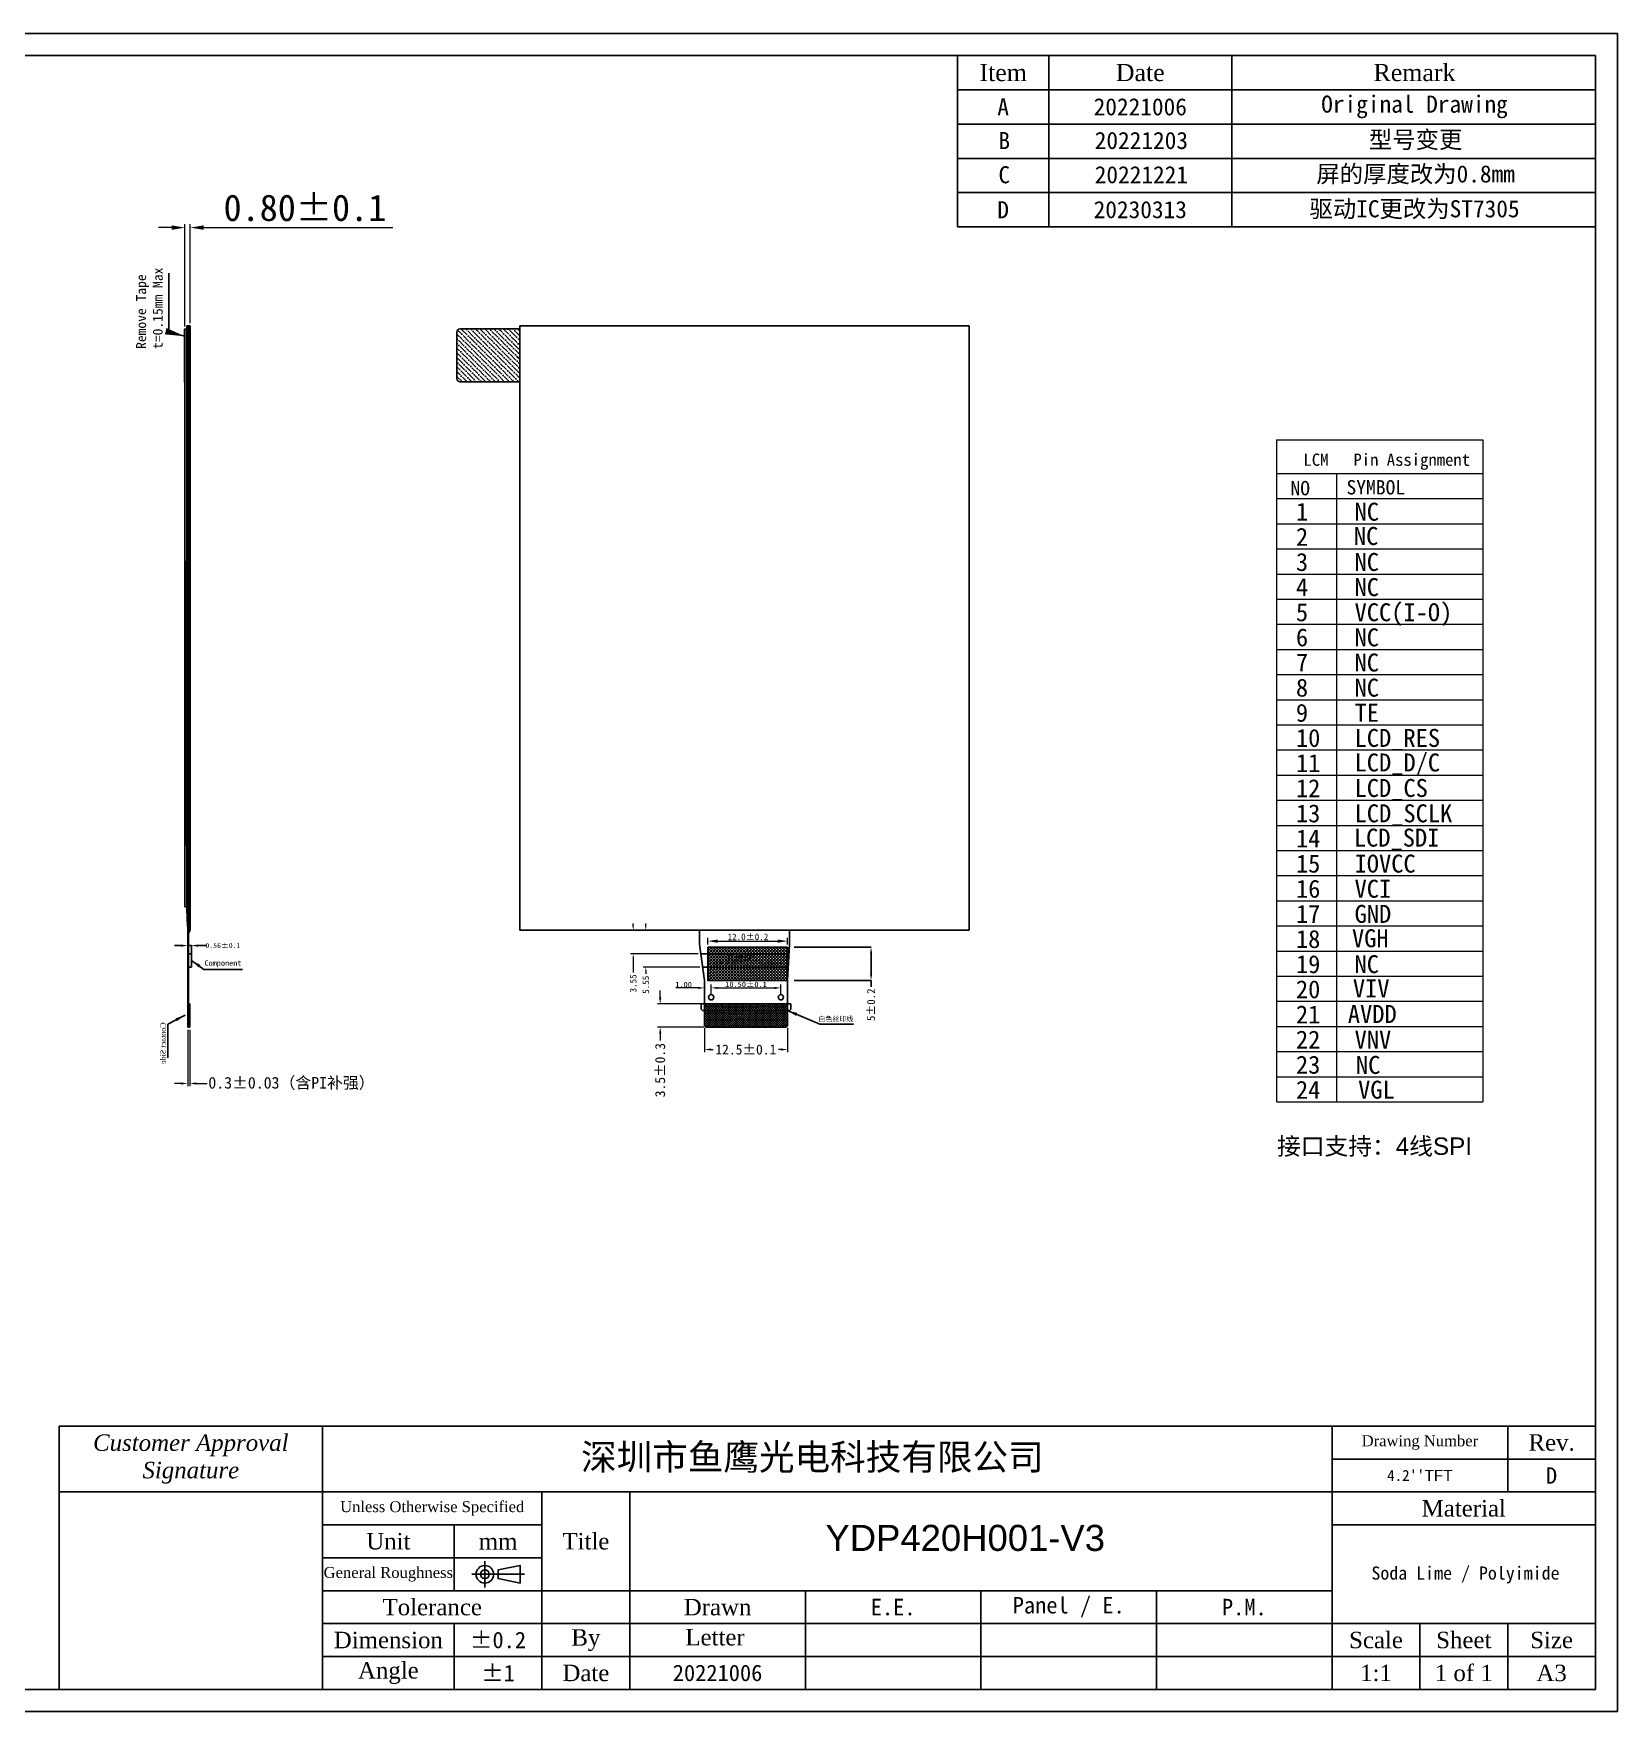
# Model space of a CAD drawing. Header units: millimetres. Extents: x 1186 to 1571, y 291 to 543.
# Drawn here: x 1332.5 to 1571, y 290.8 to 543.3 of the extents above; entities that cross this region are included whole.
import ezdxf
from ezdxf.lldxf.tags import DXFTag

# ---------------------------------------------------------------- set-up
doc = ezdxf.new("R2010")
doc.units = ezdxf.units.MM
for name, color, linetype in [('dim', 3, 'Continuous'), ('Dimension', 7, 'Continuous'), ('DWG', 7, 'Continuous'), ('FPC', 30, 'Continuous'), ('Frame', 7, 'Continuous'), ('Index', 7, 'Continuous'), ('偏光片', 4, 'Continuous')]:
    doc.layers.add(name, color=color, linetype=linetype)
doc.layers.add('Title block', color=7, linetype='Continuous', lineweight=9)
doc.styles.get("Standard").update_dxf_attribs({"font": 'txt', "bigfont": 'gbcbig.shx'})
doc.styles.add('TXT', font='TXT')
doc.styles.add('宋体', font='SimSun.ttf')
tags = doc.linetypes.add('CENTER', pattern=[2, 1.25, -0.25, 0.25, -0.25]).pattern_tags.tags
tags[10:11] = [DXFTag(74, 4), DXFTag(75, 0), DXFTag(340, '0'), DXFTag(46, 0.0), DXFTag(50, 0.0), DXFTag(44, 0.0), DXFTag(45, 0.0)]
tags[8:9] = [DXFTag(74, 4), DXFTag(75, 0), DXFTag(340, '0'), DXFTag(46, 0.0), DXFTag(50, 0.0), DXFTag(44, 0.0), DXFTag(45, 0.0)]
tags[6:7] = [DXFTag(74, 4), DXFTag(75, 0), DXFTag(340, '0'), DXFTag(46, 0.0), DXFTag(50, 0.0), DXFTag(44, 0.0), DXFTag(45, 0.0)]
tags[4:5] = [DXFTag(74, 4), DXFTag(75, 0), DXFTag(340, '0'), DXFTag(46, 0.0), DXFTag(50, 0.0), DXFTag(44, 0.0), DXFTag(45, 0.0)]
doc.dimstyles.new('ISO-25$0', dxfattribs={"dimscale": 0.5, "dimtxt": 2, "dimasz": 2, "dimexe": 0.8, "dimexo": 0.8, "dimtad": 0, "dimrnd": 0.01, "dimzin": 9, "dimdsep": 46, "dimtxsty": 'Standard', "dimcen": 2.5, "dimadec": 0, "dimazin": 2, "dimtfac": 1, "dimtofl": 0, "dimtmove": 0, "dimatfit": 0, "dimfxl": 1, "dimlwd": 13, "dimlwe": 13, "dimarcsym": 0})
doc.dimstyles.new('li', dxfattribs={"dimtxt": 0.75, "dimasz": 1, "dimexe": 0.05, "dimexo": 0.05, "dimgap": 0.1, "dimtad": 0, "dimzin": 1, "dimdsep": 46, "dimtxsty": 'TXT', "dimcen": 2.5, "dimclrd": 4, "dimclre": 4, "dimclrt": 4, "dimadec": 0, "dimazin": 0, "dimtfac": 1, "dimtmove": 0, "dimatfit": 3, "dimfxl": 1.25, "dimarcsym": 0})
doc.dimstyles.get("Standard").update_dxf_attribs({"dimtxt": 3, "dimasz": 1.5, "dimexe": 0.3, "dimexo": 0.3, "dimgap": 0.5, "dimtad": 1, "dimtoh": 1, "dimdsep": 46, "dimtxsty": 'Standard', "dimcen": 0.5, "dimclrd": 2, "dimclre": 3, "dimclrt": 6, "dimadec": 1, "dimazin": 0, "dimtfac": 1, "dimtofl": 0, "dimtmove": 0, "dimatfit": 3, "dimfxl": 1, "dimtolj": 1, "dimtzin": 0, "dimarcsym": 0})
doc.dimstyles.new('标准', dxfattribs={"dimtxt": 1.8, "dimasz": 1.5, "dimexe": 0.5, "dimexo": 0.4, "dimgap": 0.1, "dimtad": 1, "dimzin": 1, "dimdsep": 46, "dimtxsty": '宋体', "dimblk": 'CLOSEDBLANK', "dimcen": 0.09, "dimclrd": 96, "dimclre": 96, "dimclrt": 3, "dimadec": 0, "dimazin": 0, "dimtfac": 1, "dimtofl": 0, "dimtmove": 0, "dimatfit": 1, "dimldrblk": 'CLOSEDBLANK', "dimfxl": 1, "dimtolj": 1, "dimlwd": 0, "dimlwe": 0, "dimarcsym": 0})
doc.dimstyles.new('标注', dxfattribs={"dimtxt": 1.2, "dimasz": 1, "dimexe": 0, "dimexo": 1, "dimgap": 0.2, "dimtad": 0, "dimrnd": 0.0005, "dimzin": 9, "dimdsep": 46, "dimtxsty": 'Standard', "dimcen": 0, "dimclrd": 3, "dimclre": 3, "dimclrt": 3, "dimadec": 0, "dimazin": 0, "dimtfac": 1, "dimtmove": 0, "dimatfit": 3, "dimfxl": 1, "dimlwd": -1, "dimlwe": -1, "dimarcsym": 0})
pattern_1 = [(45, (1076.01179, 304.9305), (-0.08838835, 0.08838835), []), (135, (1076.01179, 304.9305), (-0.08838835, -0.08838835), [])]

# ---------------------------------------------------------------- blocks, each defined once
blk = doc.blocks.new('*D66')
at = {"color": 1, "lineweight": 0, "transparency": 16777216}
for p, q in [((1353.34, 514.12), (1351.34, 514.12)), ((1355.34, 499.26), (1355.34, 514.62)), ((1356.14, 499.76), (1356.14, 514.62)), ((1358.14, 514.12), (1386.63, 514.12))]:
    blk.add_line(p, q, dxfattribs=at)
at = {"color": 1, "transparency": 16777216}
for points in [[(1353.34, 514.46), (1353.34, 513.79), (1355.34, 514.12)], [(1358.14, 514.46), (1358.14, 513.79), (1356.14, 514.12)]]:
    blk.add_solid(points, dxfattribs=at)
at = {"layer": 'Defpoints', "color": 0, "transparency": 16777216}
for p in [(1355.34, 514.12), (1355.34, 498.86), (1356.14, 499.36)]:
    blk.add_point(p, dxfattribs=at)
at = {"color": 1, "transparency": 16777216, "insert": (1373.39, 517.08), "char_height": 4, "attachment_point": 5, "style": '宋体'}
blk.add_mtext('\\A1;0.80%%P0.1', dxfattribs=at)
blk = doc.blocks.new('_ClosedBlank')
at = {"color": 0, "linetype": 'ByBlock', "lineweight": -2}
for p, q in [((-1, 0.17), (0, 0)), ((-1, 0.17), (-1, -0.17)), ((0, 0), (-1, -0.17))]:
    blk.add_line(p, q, dxfattribs=at)
blk = doc.blocks.new('*D81')
at = {"color": 7, "lineweight": 13, "transparency": 16777216}
for p, q in [((1355.76, 393.36), (1355.76, 384.88)), ((1356.06, 393.36), (1356.06, 384.88)), ((1354.76, 385.28), (1353.76, 385.28)), ((1357.06, 385.28), (1358.68, 385.28))]:
    blk.add_line(p, q, dxfattribs=at)
at = {"color": 7, "transparency": 16777216}
for points in [[(1354.76, 385.45), (1354.76, 385.12), (1355.76, 385.28)], [(1357.06, 385.45), (1357.06, 385.12), (1356.06, 385.28)]]:
    blk.add_solid(points, dxfattribs=at)
at = {"layer": 'Defpoints', "color": 0, "transparency": 16777216}
for p in [(1355.76, 393.76), (1356.06, 393.76), (1356.06, 385.28)]:
    blk.add_point(p, dxfattribs=at)
at = {"color": 7, "transparency": 16777216, "insert": (1371.37, 385.28), "char_height": 1.75, "attachment_point": 5, "style": '宋体'}
blk.add_mtext('0.3%%P0.03（含PI补强）', dxfattribs=at)
blk = doc.blocks.new('*D82')
at = {"color": 7, "lineweight": -2, "transparency": 16777216}
for p, q in [((1354.76, 406.04), (1353.76, 406.04)), ((1355.76, 404.86), (1355.76, 406.09)), ((1355.76, 406.04), (1356.32, 406.04)), ((1356.32, 404.86), (1356.32, 406.09)), ((1357.32, 406.04), (1358.62, 406.04))]:
    blk.add_line(p, q, dxfattribs=at)
at = {"color": 7, "transparency": 16777216}
for points in [[(1354.76, 406.21), (1354.76, 405.87), (1355.76, 406.04)], [(1357.32, 406.21), (1357.32, 405.87), (1356.32, 406.04)]]:
    blk.add_solid(points, dxfattribs=at)
at = {"layer": 'Defpoints', "color": 0, "transparency": 16777216}
for p in [(1355.76, 404.81), (1356.32, 406.04), (1356.32, 404.81)]:
    blk.add_point(p, dxfattribs=at)
at = {"color": 7, "transparency": 16777216, "insert": (1361.05, 406.04), "char_height": 0.75, "attachment_point": 5, "style": '宋体'}
blk.add_mtext('0.56%%P0.1', dxfattribs=at)
blk = doc.blocks.new('*D90')
at = {"layer": 'Defpoints', "color": 0, "transparency": 16777216}
for p in [(1432.77, 408.36), (1422.81, 404.81), (1432.98, 404.81)]:
    blk.add_point(p, dxfattribs=at)
at = {"layer": 'dim', "color": 0, "lineweight": 13, "transparency": 16777216}
for p, q in [((1422.81, 408.86), (1422.81, 409.36)), ((1432.37, 408.36), (1422.41, 408.36)), ((1432.58, 404.81), (1422.41, 404.81)), ((1422.81, 404.31), (1422.81, 402.01))]:
    blk.add_line(p, q, dxfattribs=at)
at = {"layer": 'dim', "color": 0, "transparency": 16777216}
for points in [[(1422.73, 408.86), (1422.9, 408.86), (1422.81, 408.36)], [(1422.73, 404.31), (1422.9, 404.31), (1422.81, 404.81)]]:
    blk.add_solid(points, dxfattribs=at)
at = {"layer": 'dim', "color": 0, "transparency": 16777216, "insert": (1422.81, 400.35), "char_height": 1, "attachment_point": 5, "rotation": 90, "style": '宋体'}
blk.add_mtext('3.55', dxfattribs=at)
blk = doc.blocks.new('*D83')
at = {"layer": 'Defpoints', "color": 0, "transparency": 16777216}
for p in [(1432.77, 408.36), (1424.7, 402.81), (1433.26, 402.81)]:
    blk.add_point(p, dxfattribs=at)
at = {"layer": 'dim', "color": 0, "lineweight": 13, "transparency": 16777216}
for p, q in [((1424.7, 408.86), (1424.7, 409.36)), ((1432.37, 408.36), (1424.3, 408.36)), ((1432.86, 402.81), (1424.3, 402.81)), ((1424.7, 402.31), (1424.7, 401.81))]:
    blk.add_line(p, q, dxfattribs=at)
at = {"layer": 'dim', "color": 0, "transparency": 16777216}
for points in [[(1424.62, 408.86), (1424.78, 408.86), (1424.7, 408.36)], [(1424.62, 402.31), (1424.78, 402.31), (1424.7, 402.81)]]:
    blk.add_solid(points, dxfattribs=at)
at = {"layer": 'dim', "color": 0, "transparency": 16777216, "insert": (1424.7, 400.15), "char_height": 1, "attachment_point": 5, "rotation": 90, "style": '宋体'}
blk.add_mtext('5.55', dxfattribs=at)
blk = doc.blocks.new('*D84')
at = {"color": 7, "lineweight": 0, "transparency": 16777216}
for p, q in [((1432.54, 399.67), (1429.24, 399.67)), ((1433.54, 400.41), (1433.54, 399.17)), ((1434.54, 398.66), (1434.54, 400.17)), ((1435.54, 399.67), (1436.54, 399.67))]:
    blk.add_line(p, q, dxfattribs=at)
at = {"color": 7, "transparency": 16777216}
for points in [[(1432.54, 399.84), (1432.54, 399.51), (1433.54, 399.67)], [(1435.54, 399.84), (1435.54, 399.51), (1434.54, 399.67)]]:
    blk.add_solid(points, dxfattribs=at)
at = {"layer": 'Defpoints', "color": 0, "transparency": 16777216}
for p in [(1433.54, 400.81), (1433.54, 399.67), (1434.54, 398.26)]:
    blk.add_point(p, dxfattribs=at)
at = {"color": 7, "transparency": 16777216, "insert": (1430.39, 400.17), "char_height": 0.8, "attachment_point": 5, "style": '宋体'}
blk.add_mtext('\\A1;1.00', dxfattribs=at)
blk = doc.blocks.new('*D85')
at = {"color": 7, "lineweight": 0, "transparency": 16777216}
for p, q in [((1434.54, 398.66), (1434.54, 400.17)), ((1435.54, 399.67), (1444.04, 399.67)), ((1445.04, 398.66), (1445.04, 400.17))]:
    blk.add_line(p, q, dxfattribs=at)
at = {"color": 7, "transparency": 16777216}
for points in [[(1435.54, 399.84), (1435.54, 399.51), (1434.54, 399.67)], [(1444.04, 399.84), (1444.04, 399.51), (1445.04, 399.67)]]:
    blk.add_solid(points, dxfattribs=at)
at = {"layer": 'Defpoints', "color": 0, "transparency": 16777216}
for p in [(1445.04, 399.67), (1434.54, 398.26), (1445.04, 398.26)]:
    blk.add_point(p, dxfattribs=at)
at = {"color": 7, "transparency": 16777216, "insert": (1439.79, 400.2), "char_height": 0.8, "attachment_point": 5, "style": '宋体'}
blk.add_mtext('\\A1;10.50%%P0.1', dxfattribs=at)
blk = doc.blocks.new('*D86')
at = {"color": 7, "transparency": 16777216}
for p, q in [((1447.04, 405.81), (1458.62, 405.81)), ((1458.62, 404.81), (1458.62, 401.81)), ((1447.04, 400.81), (1458.62, 400.81)), ((1458.62, 400.81), (1458.62, 399.81))]:
    blk.add_line(p, q, dxfattribs=at)
for points in [[(1458.45, 404.81), (1458.78, 404.81), (1458.62, 405.81)], [(1458.45, 401.81), (1458.78, 401.81), (1458.62, 400.81)]]:
    blk.add_solid(points, dxfattribs=at)
at = {"layer": 'Defpoints', "color": 0, "transparency": 16777216}
for p in [(1446.04, 405.81), (1458.62, 405.81), (1446.04, 400.81)]:
    blk.add_point(p, dxfattribs=at)
at = {"color": 7, "transparency": 16777216, "insert": (1458.62, 397.14), "char_height": 1.2, "attachment_point": 5, "rotation": 90, "style": '宋体'}
blk.add_mtext('5%%p0.2', dxfattribs=at)
blk = doc.blocks.new('*D87')
at = {"color": 7, "lineweight": 0, "transparency": 16777216}
for p, q in [((1434.04, 406.21), (1434.04, 407.21)), ((1435.54, 406.71), (1444.54, 406.71)), ((1446.04, 406.21), (1446.04, 407.21))]:
    blk.add_line(p, q, dxfattribs=at)
at = {"color": 7, "transparency": 16777216}
for points in [[(1435.54, 406.96), (1435.54, 406.46), (1434.04, 406.71)], [(1444.54, 406.96), (1444.54, 406.46), (1446.04, 406.71)]]:
    blk.add_solid(points, dxfattribs=at)
at = {"layer": 'Defpoints', "color": 0, "transparency": 16777216}
for p in [(1446.04, 406.71), (1434.04, 405.81), (1446.04, 405.81)]:
    blk.add_point(p, dxfattribs=at)
at = {"color": 7, "transparency": 16777216, "insert": (1440.08, 407.35), "char_height": 1, "attachment_point": 5, "style": '宋体'}
blk.add_mtext('\\A1;12.0%%P0.2', dxfattribs=at)
blk = doc.blocks.new('*D88')
at = {"color": 7, "lineweight": 13, "transparency": 16777216}
for p, q in [((1433.54, 393.66), (1433.54, 389.99)), ((1446.04, 393.66), (1446.04, 389.99)), ((1434.54, 390.39), (1434.85, 390.39)), ((1445.04, 390.39), (1444.67, 390.39))]:
    blk.add_line(p, q, dxfattribs=at)
at = {"color": 7, "transparency": 16777216}
for points in [[(1434.54, 390.56), (1434.54, 390.23), (1433.54, 390.39)], [(1445.04, 390.56), (1445.04, 390.23), (1446.04, 390.39)]]:
    blk.add_solid(points, dxfattribs=at)
at = {"layer": 'Defpoints', "color": 0, "transparency": 16777216}
for p in [(1433.54, 394.06), (1446.04, 394.06), (1433.54, 390.39)]:
    blk.add_point(p, dxfattribs=at)
at = {"color": 7, "transparency": 16777216, "insert": (1439.76, 390.39), "char_height": 1.5, "attachment_point": 5, "style": '宋体'}
blk.add_mtext('12.5%%P0.1', dxfattribs=at)
blk = doc.blocks.new('*D89')
at = {"color": 7, "lineweight": 13, "transparency": 16777216}
for p, q in [((1426.87, 398.26), (1426.87, 399.26)), ((1433.14, 397.26), (1426.47, 397.26)), ((1433.44, 393.76), (1426.47, 393.76)), ((1426.87, 392.76), (1426.87, 391.76))]:
    blk.add_line(p, q, dxfattribs=at)
at = {"color": 7, "transparency": 16777216}
for points in [[(1426.7, 398.26), (1427.04, 398.26), (1426.87, 397.26)], [(1426.7, 392.76), (1427.04, 392.76), (1426.87, 393.76)]]:
    blk.add_solid(points, dxfattribs=at)
at = {"layer": 'Defpoints', "color": 0, "transparency": 16777216}
for p in [(1433.54, 397.26), (1426.87, 393.76), (1433.84, 393.76)]:
    blk.add_point(p, dxfattribs=at)
at = {"color": 7, "transparency": 16777216, "insert": (1426.87, 387.29), "char_height": 1.5, "attachment_point": 5, "rotation": 90, "style": '宋体'}
blk.add_mtext('3.5±0.3', dxfattribs=at)

msp = doc.modelspace()

# ---------------------------------------------------------------- hatches: boundary and pattern name
h = msp.add_hatch()
h.set_pattern_fill('ANSI37', color=0, style=0)
h.set_pattern_definition(pattern_1)
h.paths.add_polyline_path([(1355.6381, 411.3578), (1355.8881, 411.3578), (1355.8881, 408.3578), (1355.7681, 408.3578)])
h = msp.add_hatch()
h.set_pattern_fill('ANSI37', color=0, style=0)
h.set_pattern_definition(pattern_1)
h.paths.add_polyline_path([(1355.8881, 408.3578), (1356.1381, 408.3578), (1355.8881, 407.8413)])
h = msp.add_hatch()
h.set_pattern_fill('ANSI37', color=2, scale=0.1, style=0)
h.set_pattern_definition([(45, (-1515.71474, 149.97003), (-0.224506403, 0.224506403), []), (135, (-1515.71474, 149.97003), (-0.224506403, -0.224506403), [])])
h.paths.add_polyline_path([(1434.0376, 405.8086), (1446.0376, 405.8086), (1446.0376, 400.8086), (1434.0376, 400.8086)])
h.paths.add_polyline_path([(1434.6034, 402.8337), (1445.6782, 402.8337), (1445.6782, 404.0728), (1434.6034, 404.0728)], flags=24)
h = msp.add_hatch()
h.set_pattern_fill('ANSI37', color=24, scale=0.8, style=0)
h.set_pattern_definition([(45, (843.38474, 218.9442), (-0.070710678, 0.070710678), []), (135, (843.38474, 218.9442), (-0.070710678, -0.070710678), [])])
h.paths.add_polyline_path([(1355.8881, 397.2578), (1356.0581, 397.2578), (1356.0581, 393.7578), (1355.8881, 393.7578)])
h = msp.add_hatch()
h.set_pattern_fill('ANSI37', color=24, scale=2, style=0)
h.set_pattern_definition([(135, (2005.37716, 219.64503), (0.1767767, 0.1767767), []), (45, (2005.37716, 219.64503), (0.1767767, -0.1767767), [])])
edge = h.paths.add_edge_path()
edge.add_line((1433.5376, 397.2586), (1446.0376, 397.2586))
edge.add_line((1446.0376, 397.2586), (1446.0376, 394.0586))
edge.add_arc((1445.7376, 394.0586), 0.3, -90, 0, ccw=False)
edge.add_line((1445.7376, 393.7586), (1433.8376, 393.7586))
edge.add_arc((1433.8376, 394.0586), 0.3, 180, 270, ccw=False)
edge.add_line((1433.5376, 394.0586), (1433.5376, 397.2586))
edge = h.paths.add_edge_path()
edge.add_line((1446.0376, 396.2586), (1433.5376, 396.2586))
at = {"layer": 'dim'}
h = msp.add_hatch(dxfattribs=at)
h.set_pattern_fill('ANSI36', color=5, scale=4, style=0)
h.set_pattern_definition([(135, (2105.98507, -3926.75136), (-0.265165043, 0.972271824), [1.25, -0.25, 0, -0.25])])
h.paths.add_polyline_path([(1396.2798, 498.3962, -0.41421356), (1396.7798, 498.8962), (1405.6298, 498.8962), (1405.6298, 490.8962), (1396.7798, 490.8962, -0.41421356), (1396.2798, 491.3962)])

# ---------------------------------------------------------------- linework, layer by layer
for p, q in [((1355.6381, 411.3578), (1355.7681, 408.3578)), ((1355.6681, 410.2578), (1355.6681, 409.6078)), ((1355.8881, 411.3578), (1355.8881, 408.3578)), ((1473.3591, 411.3578), (1473.3591, 408.3578)), ((1355.7681, 408.3578), (1355.8881, 408.3578))]:
    msp.add_line(p, q)
at = {"color": 7}
msp.add_line((1355.6381, 411.3578), (1355.8881, 411.3578), dxfattribs=at)
at = {"color": 0}
for p, q in [((1356.1381, 408.3578), (1355.8881, 407.8413)), ((1355.8881, 408.3578), (1355.8881, 407.8413)), ((1355.8881, 408.3578), (1356.1381, 408.3578))]:
    msp.add_line(p, q, dxfattribs=at)
at = {"color": 30}
for p, q in [((1432.7741, 408.3578), (1432.7741, 406.2587)), ((1446.3441, 408.3578), (1446.3441, 406.2587))]:
    msp.add_line(p, q, dxfattribs=at)
at = {"color": 2}
for p, q in [((1434.0376, 405.8086), (1446.0376, 405.8086)), ((1434.0376, 405.8086), (1434.0376, 400.8086)), ((1446.0376, 405.8086), (1446.0376, 400.8086)), ((1434.0376, 400.8086), (1446.0376, 400.8086))]:
    msp.add_line(p, q, dxfattribs=at)
at = {"color": 24}
for p, q in [((1355.8881, 397.2578), (1356.0581, 397.2578)), ((1355.8881, 397.2578), (1355.8881, 393.7578)), ((1356.0581, 397.2578), (1356.0581, 393.7578)), ((1433.5376, 397.2586), (1433.0376, 397.2587)), ((1433.0376, 397.2587), (1433.0376, 396.4597)), ((1433.5376, 397.2586), (1433.0376, 397.2587)), ((1433.0376, 397.2587), (1433.0376, 396.4597)), ((1446.0376, 397.2586), (1446.5376, 397.2587)), ((1446.0376, 397.2586), (1446.5376, 397.2587)), ((1446.5376, 397.2587), (1446.5377, 396.4597)), ((1446.5376, 397.2587), (1446.5377, 396.4597)), ((1433.0376, 396.4597), (1433.2376, 396.2587)), ((1433.0376, 396.4597), (1433.2376, 396.2587)), ((1433.5376, 396.2586), (1433.2376, 396.2587)), ((1433.5376, 396.2586), (1433.2376, 396.2587)), ((1446.0376, 396.2586), (1446.3376, 396.2587)), ((1446.0376, 396.2586), (1446.3376, 396.2587)), ((1446.5377, 396.4597), (1446.3376, 396.2587)), ((1446.5377, 396.4597), (1446.3376, 396.2587)), ((1355.8881, 393.7578), (1356.0581, 393.7578))]:
    msp.add_line(p, q, dxfattribs=at)
at = {"color": 5}
msp.add_lwpolyline([(1355.3381, 498.8578), (1355.2881, 498.8578), (1355.2881, 490.8578), (1355.3381, 490.8578)], close=True, dxfattribs=at)
at = {"layer": 'dim', "color": 5}
for p, q in [((1396.2798, 498.3962), (1396.2798, 491.3962)), ((1405.7591, 498.8962), (1396.7798, 498.8962)), ((1396.7798, 490.8962), (1405.7591, 490.8962))]:
    msp.add_line(p, q, dxfattribs=at)
at = {"layer": 'dim', "color": 7, "ltscale": 10}
for p, q in [((1473.3591, 499.3578), (1405.7591, 499.3578)), ((1405.7591, 499.3578), (1405.7591, 408.3578)), ((1473.3591, 499.3578), (1473.3591, 408.3578)), ((1473.3591, 408.3578), (1405.7591, 408.3578)), ((1473.3591, 408.3578), (1405.7591, 408.3578))]:
    msp.add_line(p, q, dxfattribs=at)
at = {"layer": 'dim', "color": 7}
for p, q in [((1356.3181, 404.8078), (1355.8881, 404.8078)), ((1356.3181, 402.8078), (1356.3181, 404.8078)), ((1356.3181, 402.8078), (1355.8881, 402.8078))]:
    msp.add_line(p, q, dxfattribs=at)
at = {"layer": 'dim', "color": 30}
for p, q in [((1432.7741, 406.2587), (1433.5376, 400.8086)), ((1432.9772, 404.8086), (1446.2626, 404.8086)), ((1446.3441, 406.2587), (1446.0376, 400.8086)), ((1433.2574, 402.8086), (1446.1501, 402.8086)), ((1433.5376, 396.2586), (1433.5376, 400.8086)), ((1446.0376, 396.7586), (1446.0376, 400.8086)), ((1433.5376, 394.0586), (1433.5376, 397.2586)), ((1433.5376, 397.2586), (1446.0376, 397.2586)), ((1446.0376, 394.0586), (1446.0376, 397.2586)), ((1446.0376, 394.0586), (1446.0376, 396.7586)), ((1433.5376, 394.0586), (1433.5376, 396.2586)), ((1433.8376, 393.7586), (1445.7376, 393.7586)), ((1433.8376, 393.7586), (1445.7376, 393.7586))]:
    msp.add_line(p, q, dxfattribs=at)
at = {"layer": 'dim', "color": 0}
msp.add_line((1446.0376, 396.2586), (1433.5376, 396.2586), dxfattribs=at)
at = {"layer": 'dim', "color": 5}
for centre, start, end in [((1396.7798, 498.3962), 90, 180), ((1396.7798, 491.3962), 180, 270)]:
    msp.add_arc(centre, 0.5, start, end, dxfattribs=at)
at = {"layer": 'dim', "color": 30}
for centre, start, end in [((1433.8376, 394.0586), 180, 270), ((1433.8376, 394.0586), 180, 270), ((1445.7376, 394.0586), 270, 0), ((1445.7376, 394.0586), 270, 0)]:
    msp.add_arc(centre, 0.3, start, end, dxfattribs=at)
at = {"layer": 'DWG', "color": 7}
for p, q in [((1355.6381, 411.3578), (1355.6381, 499.3578)), ((1355.6381, 499.3578), (1355.8881, 499.3578)), ((1355.8881, 499.3578), (1356.1381, 499.3578)), ((1355.8881, 408.3578), (1355.8881, 499.3578)), ((1356.1381, 499.3578), (1356.1381, 408.3578)), ((1355.8881, 411.3578), (1355.6381, 411.3578)), ((1355.6681, 410.2578), (1355.8881, 410.2578)), ((1355.6681, 409.6078), (1355.8881, 409.6078)), ((1356.1381, 408.3578), (1355.8881, 408.3578))]:
    msp.add_line(p, q, dxfattribs=at)
at = {"layer": 'DWG', "color": 30}
for p, q in [((1355.7581, 409.1578), (1355.8881, 409.1578)), ((1355.7581, 393.7578), (1355.7581, 409.1578)), ((1355.7681, 409.1578), (1355.8881, 409.1578)), ((1355.8881, 409.1578), (1355.8881, 393.7578)), ((1355.7581, 393.7578), (1355.8881, 393.7578))]:
    msp.add_line(p, q, dxfattribs=at)
at = {"layer": 'FPC', "color": 30}
for centre in [(1434.5376, 398.2586), (1445.0376, 398.2586)]:
    msp.add_circle(centre, 0.4, dxfattribs=at)
at = {"layer": 'Frame', "color": 7}
for p, q in [((1570.9589, 543.3333), (1186.3722, 543.3333)), ((1570.9589, 290.7563), (1570.9589, 543.3333)), ((1189.3722, 540.0296), (1567.6551, 540.0296)), ((1471.6136, 514.2299), (1471.6136, 540.0296)), ((1485.3734, 514.2299), (1485.3734, 540.0296)), ((1512.8931, 514.2299), (1512.8931, 540.0296)), ((1567.6551, 540.0296), (1567.6551, 294.0601)), ((1471.6136, 534.8697), (1567.6551, 534.8697)), ((1471.6136, 529.7097), (1567.6551, 529.7097)), ((1471.6136, 529.7097), (1567.6551, 529.7097)), ((1471.6136, 529.7097), (1567.6551, 529.7097)), ((1471.6136, 524.5498), (1567.6551, 524.5498)), ((1471.6136, 524.5498), (1567.6551, 524.5498)), ((1471.6136, 524.5498), (1567.6551, 524.5498)), ((1471.6136, 524.5498), (1567.6551, 524.5498)), ((1471.6136, 524.5498), (1567.6551, 524.5498)), ((1471.6136, 519.3899), (1567.6551, 519.3899)), ((1471.6136, 519.3899), (1567.6551, 519.3899)), ((1471.6136, 519.3899), (1567.6551, 519.3899)), ((1471.6136, 519.3899), (1567.6551, 519.3899)), ((1471.6136, 519.3899), (1567.6551, 519.3899)), ((1471.6136, 519.3899), (1567.6551, 519.3899)), ((1471.6136, 519.3899), (1567.6551, 519.3899)), ((1471.6136, 519.3899), (1567.6551, 519.3899)), ((1471.6136, 519.3899), (1567.6551, 519.3899)), ((1471.6136, 514.2299), (1567.6551, 514.2299)), ((1471.6136, 514.2299), (1567.6551, 514.2299)), ((1471.6136, 514.2299), (1567.6551, 514.2299)), ((1336.3939, 294.0601), (1336.3939, 333.7048)), ((1336.3939, 333.7048), (1567.6551, 333.7048)), ((1376.0386, 294.0601), (1376.0386, 333.7048)), ((1528.0103, 294.0601), (1528.0103, 333.7048)), ((1554.4402, 323.7936), (1554.4402, 333.7048)), ((1528.0103, 328.7492), (1567.6551, 328.7492)), ((1336.3939, 323.7936), (1567.6551, 323.7936)), ((1409.076, 294.0601), (1409.076, 323.7936)), ((1422.2909, 294.0601), (1422.2909, 323.7936)), ((1376.0386, 318.838), (1409.076, 318.838)), ((1395.861, 308.9268), (1395.861, 318.838)), ((1528.0103, 318.838), (1567.6551, 318.838)), ((1376.0386, 313.8824), (1409.076, 313.8824)), ((1376.0386, 308.9268), (1528.0103, 308.9268)), ((1448.7208, 294.0601), (1448.7208, 308.9268)), ((1475.1506, 294.0601), (1475.1506, 308.9268)), ((1501.5805, 294.0601), (1501.5805, 308.9268)), ((1376.0386, 303.9712), (1567.6551, 303.9712)), ((1395.861, 294.0601), (1395.861, 303.9712)), ((1541.2253, 294.0601), (1541.2253, 303.9712)), ((1554.4402, 294.0601), (1554.4402, 303.9712)), ((1376.0386, 299.0156), (1567.6551, 299.0156)), ((1567.6551, 294.0601), (1189.3722, 294.0601)), ((1186.3722, 290.7563), (1570.9589, 290.7563))]:
    msp.add_line(p, q, dxfattribs=at)
at = {"layer": 'Frame', "color": 7, "linetype": 'CENTER'}
for p, q in [((1400.4863, 313.3869), (1400.4863, 309.4224)), ((1406.433, 311.4046), (1398.504, 311.4046))]:
    msp.add_line(p, q, dxfattribs=at)
at = {"layer": 'Frame', "color": 7}
msp.add_lwpolyline([(1405.7722, 310.0832), (1405.7722, 312.7261), (1402.4685, 312.0654), (1402.4685, 310.7439)], close=True, dxfattribs=at)
for radius in [1.3215, 0.6607]:
    msp.add_circle((1400.4863, 311.4046), radius, dxfattribs=at)
at = {"layer": 'Title block', "lineweight": 13}
for p, q in [((1519.6461, 482.1591), (1550.6764, 482.1591)), ((1519.6461, 482.1591), (1519.6461, 382.518)), ((1550.6764, 482.1591), (1550.6764, 382.518)), ((1519.6461, 477.1139), (1550.6764, 477.1139)), ((1528.6552, 477.1139), (1528.6552, 382.518)), ((1519.6461, 473.3301), (1550.6764, 473.3301)), ((1519.6461, 469.5463), (1550.6764, 469.5463)), ((1519.6461, 465.7624), (1550.6764, 465.7624)), ((1519.6461, 461.9786), (1550.6764, 461.9786)), ((1519.6461, 458.1947), (1550.6764, 458.1947)), ((1519.6461, 454.4109), (1550.6764, 454.4109)), ((1519.6461, 450.6271), (1550.6764, 450.6271)), ((1519.6461, 446.8432), (1550.6764, 446.8432)), ((1519.6461, 443.0594), (1550.6764, 443.0594)), ((1519.6461, 439.2755), (1544.8717, 439.2755)), ((1519.6461, 439.2755), (1550.6764, 439.2755)), ((1519.6461, 435.4917), (1550.6764, 435.4917)), ((1519.6461, 431.7079), (1550.6764, 431.7079)), ((1519.6461, 427.924), (1544.8717, 427.924)), ((1519.6461, 427.924), (1550.6764, 427.924)), ((1519.6461, 424.1402), (1550.6764, 424.1402)), ((1519.6461, 420.3564), (1550.6764, 420.3564)), ((1519.6461, 416.5725), (1550.6764, 416.5725)), ((1519.6461, 412.7887), (1550.6764, 412.7887)), ((1519.6461, 409.0048), (1550.6764, 409.0048)), ((1519.6461, 405.221), (1550.6764, 405.221)), ((1519.6461, 401.4372), (1550.6764, 401.4372)), ((1519.6461, 397.6533), (1550.6764, 397.6533)), ((1519.6461, 393.8695), (1544.8717, 393.8695)), ((1519.6461, 393.8695), (1550.6764, 393.8695)), ((1519.6461, 390.0856), (1550.6764, 390.0856)), ((1519.6461, 386.3018), (1550.6764, 386.3018)), ((1519.6461, 382.518), (1544.8717, 382.518)), ((1519.6461, 382.518), (1550.6764, 382.518))]:
    msp.add_line(p, q, dxfattribs=at)
at = {"layer": '偏光片', "color": 6, "ltscale": 10}
for p, q in [((1355.6381, 498.8578), (1355.3381, 498.8578)), ((1355.3381, 498.8578), (1355.3381, 411.8578)), ((1355.4881, 421.0578), (1355.4881, 463.9578)), ((1355.3381, 411.8578), (1355.6381, 411.8578))]:
    msp.add_line(p, q, dxfattribs=at)

# ---------------------------------------------------------------- texts
at = {"color": 7, "linetype": 'Continuous', "lineweight": 0, "style": '宋体'}
msp.add_text('白色丝印线', height=0.75, dxfattribs=at).set_placement((1450.6854, 394.6389))
at = {"layer": 'dim', "color": 7, "style": '宋体'}
msp.add_text('黄色绝缘胶纸（T=0.05mm）', height=0.621247, dxfattribs=at).set_placement((1434.8099, 403.1305))
at = {"layer": 'dim', "color": 6, "insert": (1440.916, 404.5383), "char_height": 1, "attachment_point": 3, "style": '宋体'}
msp.add_mtext('元件区', dxfattribs=at)
at = {"layer": 'Dimension', "color": 7, "insert": (1519.723, 377.1594), "char_height": 2.617828, "width": 289.756253, "attachment_point": 1, "style": '宋体'}
msp.add_mtext('接口支持：{\\fArial|b0|i0|c0|p32;4}线{\\fArial|b0|i0|c0|p32;SPI}', dxfattribs=at)
at = {"layer": 'Dimension', "color": 1, "insert": (1451.7498, 318.8438), "char_height": 3.926742, "width": 434.63438, "attachment_point": 1, "style": '宋体'}
msp.add_mtext('{\\fArial|b0|i0|c0|p34;YDP420H001-V3}', dxfattribs=at)
at = {"layer": 'Frame', "color": 7, "attachment_point": 5, "style": '宋体'}
for s, insert, char_height in [('{\\fTimes New Roman|b0|i0|c0|p18;Item}', (1478.4935, 537.4496), 2.579966), ('{\\fTimes New Roman|b0|i0|c0|p18;Date}', (1499.1333, 537.4496), 2.579966), ('{\\fTimes New Roman|b0|i0|c0|p18;Remark}', (1540.4127, 537.4496), 2.579966), ('A', (1478.4935, 532.2897), 2.58), ('20221006', (1499.1333, 532.2897), 2.57997), ('Original Drawing', (1540.4127, 532.2897), 2.579966), ('B', (1478.6597, 527.2218), 2.58), ('20221203', (1499.2994, 527.2218), 2.57997), ('型号变更', (1540.5789, 527.2218), 2.57997), ('C', (1478.6597, 522.0619), 2.58), ('20221221', (1499.2994, 522.0619), 2.57997), ('屏的厚度改为0.8mm', (1540.5789, 522.0619), 2.579966), ('Component', (1361.0542, 403.302), 0.82593), ('{\\fTimes New Roman|b0|i1|c0|p18;Customer Approval\\PSignature}', (1356.2163, 328.7492), 2.477799), ('{\\fTimes New Roman|b0|i0|c0|p18;Drawing Number}', (1541.2253, 331.227), 1.651866), ('{\\fTimes New Roman|b0|i0|c0|p18;Rev.}', (1561.0477, 331.227), 2.477799), ("4.2''{\\fArial|b0|i0|c0|p32;TFT}", (1541.2253, 326.2714), 1.651866), ('{\\fTimes New Roman|b0|i0|c0|p18;Unless Otherwise Specified}', (1392.5573, 321.3158), 1.651866), ('{\\fTimes New Roman|b0|i0|c0|p18;Material}', (1547.8327, 321.3158), 2.477799), ('{\\fTimes New Roman|b0|i0|c0|p18;Unit}', (1385.9498, 316.3602), 2.477799), ('{\\fTimes New Roman|b0|i0|c0|p18;mm}', (1402.4685, 316.3602), 2.477799), ('{\\fTimes New Roman|b0|i0|c0|p18;Title}', (1415.6834, 316.3602), 2.477799), ('{\\fTimes New Roman|b0|i0|c0|p18;General Roughness}', (1385.9498, 311.4046), 1.651866), ('Soda Lime / Polyimide', (1548.0852, 311.3002), 1.982239), ('Panel / E.', (1488.3655, 306.449), 2.4778), ('{\\fTimes New Roman|b0|i0|c0|p18;Tolerance}', (1392.5573, 306.449), 2.477799), ('{\\fTimes New Roman|b0|i0|c0|p18;Drawn}', (1435.5058, 306.449), 2.477799), ('E.E.', (1461.9357, 306.449), 2.4778), ('P.M.', (1514.7954, 306.449), 2.4778), ('{\\fTimes New Roman|b0|i0|c0|p18;By}', (1415.6834, 301.4934), 2.477799), ('{\\fTimes New Roman|b0|i0|c186|p18;Letter}', (1435.1261, 301.9193), 2.477799), ('{\\fTimes New Roman|b0|i0|c0|p18;Dimension}', (1385.9498, 301.4934), 2.477799), ('%%P0.2', (1402.4685, 301.4934), 2.4778), ('{\\fTimes New Roman|b0|i0|c0|p18;Scale}', (1534.6178, 301.4934), 2.477799), ('{\\fTimes New Roman|b0|i0|c0|p18;Sheet}', (1547.8327, 301.4934), 2.477799), ('{\\fTimes New Roman|b0|i0|c0|p18;Size}', (1561.0477, 301.4934), 2.477799), ('{\\fTimes New Roman|b0|i0|c0|p18;Angle}', (1385.9498, 296.5378), 2.477799), ('%%p1', (1402.4685, 296.5378), 2.4778), ('{\\fTimes New Roman|b0|i0|c0|p18;Date}', (1415.6834, 296.5378), 2.477799), ('20221006', (1435.5058, 296.5378), 2.4778), ('{\\fTimes New Roman|b0|i0|c0|p18;1:1}', (1534.6178, 296.5378), 2.477799), ('{\\fTimes New Roman|b0|i0|c0|p18;1 of 1}', (1547.8327, 296.5378), 2.477799), ('{\\fTimes New Roman|b0|i0|c0|p18;A3}', (1561.0477, 296.5378), 2.477799)]:
    msp.add_mtext(s, dxfattribs=dict(at, insert=insert, char_height=char_height))
at = {"layer": 'Frame', "color": 1, "attachment_point": 5, "style": '宋体'}
for s, insert, char_height in [('D', (1478.4935, 516.8099), 2.58), ('20230313', (1499.1333, 516.8099), 2.57997), ('驱动IC更改为ST7305', (1540.4127, 516.8099), 2.579966), ('D', (1561.0477, 326.2714), 2.4778)]:
    msp.add_mtext(s, dxfattribs=dict(at, insert=insert, char_height=char_height))
at = {"layer": 'Frame', "color": 7, "insert": (1449.775, 328.8451), "char_height": 3.926742, "width": 107.570528, "attachment_point": 5, "style": '宋体'}
msp.add_mtext('{\\fSimSun|b1|i0|c134|p2;\\C4;深圳市鱼鹰光电科技有限公司}', dxfattribs=at)
at = {"layer": 'Index', "insert": (1349.9995, 495.8593), "char_height": 1.5, "attachment_point": 4, "rotation": 90, "style": '宋体'}
msp.add_mtext('Remove Tape\\Pt=0.15mm Max', dxfattribs=at)
at = {"layer": 'Index', "color": 3, "extrusion": (0, 0, -1), "insert": (1352.0441, 394.4862), "char_height": 0.8, "attachment_point": 4, "text_direction": (0, -1, 0), "style": '宋体'}
msp.add_mtext('{\\fTimes New Roman|b0|i0|c0|p18;\\C7;Contact Side}', dxfattribs=at)
at = {"layer": 'Title block', "lineweight": 13, "style": '宋体'}
for s, height, p in [('   LCM   Pin Assignment', 1.8432, (1519.9354, 478.2617)), ('NO', 2.16219, (1521.7464, 473.821)), ('SYMBOL', 2.16219, (1530.177, 473.9491)), ('1', 2.7027, (1522.5641, 470.0051)), ('NC', 2.70274, (1531.3931, 470.0051)), ('2', 2.7027, (1522.5641, 466.2213)), ('NC', 2.70274, (1531.2867, 466.3473)), ('3', 2.7027, (1522.5641, 462.4374)), ('NC ', 2.70274, (1531.3931, 462.4374)), ('4', 2.7027, (1522.5641, 458.6536)), ('NC', 2.70274, (1531.3931, 458.6536)), ('5', 2.7027, (1522.5641, 454.8697)), ('VCC(I-O)', 2.70274, (1531.3931, 454.8697)), ('6', 2.7027, (1522.5641, 451.0859)), ('NC', 2.70274, (1531.3931, 451.0859)), ('7', 2.7027, (1522.5641, 447.3021)), ('NC', 2.70274, (1531.3931, 447.3021)), ('8', 2.7027, (1522.5641, 443.5182)), ('NC ', 2.70274, (1531.3931, 443.5182)), ('9', 2.7027, (1522.5641, 439.7344)), ('10', 2.70274, (1522.5641, 435.9505)), ('LCD_RES', 2.70274, (1531.3931, 435.9505)), ('11', 2.70274, (1522.5641, 432.1667)), ('LCD_D/C', 2.70274, (1531.3931, 432.2557)), ('12', 2.70274, (1522.5641, 428.3829)), ('LCD_CS', 2.70274, (1531.3931, 428.4148)), ('13', 2.70274, (1522.5641, 424.599)), ('LCD_SCLK ', 2.70274, (1531.3931, 424.599)), ('14', 2.70274, (1522.5641, 420.8152)), ('LCD_SDI ', 2.70274, (1531.2867, 420.9413)), ('15', 2.70274, (1522.5641, 417.0313)), ('IOVCC', 2.70274, (1531.3931, 417.0313)), ('16', 2.70274, (1522.5641, 413.2475)), ('VCI', 2.70274, (1531.3931, 413.2475)), ('17', 2.70274, (1522.5641, 409.4637)), ('GND ', 2.70274, (1531.3931, 409.4637)), ('18', 2.70274, (1522.5641, 405.6798)), ('VGH', 2.70274, (1530.9983, 405.7942)), ('19', 2.70274, (1522.5641, 401.896)), ('NC', 2.70274, (1531.3931, 401.896)), ('20', 2.70274, (1522.5641, 398.1121)), ('VIV', 2.70274, (1531.1369, 398.2451)), ('21', 2.70274, (1522.5641, 394.3283)), ('AVDD', 2.70274, (1530.3779, 394.3948)), ('22', 2.70274, (1522.5641, 390.5445)), ('VNV', 2.70274, (1531.3931, 390.5445)), ('23', 2.70274, (1522.5641, 386.7606)), ('24', 2.70274, (1522.5641, 382.9768)), ('VGL', 2.70274, (1531.9248, 382.9993))]:
    msp.add_text(s, height=height, dxfattribs=at).set_placement(p)
at = {"layer": 'Title block', "color": 1, "lineweight": 13, "style": '宋体'}
for s, p in [('TE', (1531.3931, 439.7344)), ('NC', (1531.5925, 386.7262))]:
    msp.add_text(s, height=2.70274, dxfattribs=at).set_placement(p)

# ---------------------------------------------------------------- dimensions: what is measured, and where the dimension line sits
for base, p1, p2, text, override, picture, middle in [((1355.3381, 514.1241), (1356.1381, 499.3578), (1355.3381, 498.8578), '<>%%P0.1', {"dimtxt": 4, "dimasz": 2, "dimgap": 0.8, "dimtxsty": '宋体', "dimsah": 1, "dimdle": 0, "dimclrd": 1, "dimclre": 1, "dimclrt": 1}, '*D66', (1373.385, 514.1241)), ((1446.0376, 406.7138), (1434.0376, 405.8086), (1446.0376, 405.8086), '<>%%P0.2', {"dimtxt": 1, "dimdec": 1, "dimtxsty": '宋体', "dimsah": 1, "dimclrd": 7, "dimclre": 7, "dimclrt": 7}, '*D87', (1440.0841, 406.7138)), ((1445.0376, 399.6731), (1434.5376, 398.2586), (1445.0376, 398.2586), '<>%%P0.1', {"dimtxt": 0.8, "dimasz": 1, "dimtxsty": '宋体', "dimsah": 1, "dimclrd": 7, "dimclre": 7, "dimclrt": 7}, '*D85', (1439.7876, 399.6731))]:
    dim = msp.add_linear_dim(base=base, p1=p1, p2=p2, text=text, dimstyle='标准', override=override)
    dim.commit()
    dim.dimension.update_dxf_attribs({"geometry": picture, "text_midpoint": middle, "dimtype": 160})
at = {"color": 0}
dim = msp.add_linear_dim(base=(1356.3181, 406.0415), p1=(1355.7581, 404.8102), p2=(1356.3181, 404.8078), text='<>%%P0.1', dimstyle='li', override={"dimtxsty": '宋体', "dimclrd": 7, "dimclre": 7, "dimclrt": 7}, dxfattribs=at)
dim.commit()
dim.dimension.update_dxf_attribs({"geometry": '*D82', "text_midpoint": (1361.0519, 406.0415), "dimtype": 160})
for base, p1, p2, angle, text, dimstyle, override, picture, middle in [((1458.6161, 405.8086), (1446.0376, 400.8086), (1446.0376, 405.8086), 90, '<>%%p0.2', '标注', {"dimtxsty": '宋体', "dimclrd": 7, "dimclre": 7, "dimclrt": 7, "dimfxl": 0.8}, '*D86', (1458.6161, 397.1383)), ((1433.5376, 390.3929), (1446.0376, 394.0586), (1433.5376, 394.0586), 180, '<>%%P0.1', 'ISO-25$0', {"dimtxt": 3, "dimtxsty": '宋体', "dimclrd": 7, "dimclre": 7, "dimclrt": 7, "dimfxl": 0.8}, '*D88', (1439.7628, 390.3929))]:
    dim = msp.add_linear_dim(base=base, p1=p1, p2=p2, angle=angle, text=text, dimstyle=dimstyle, override=override)
    dim.commit()
    dim.dimension.update_dxf_attribs({"geometry": picture, "text_midpoint": middle, "dimtype": 160})
dim = msp.add_linear_dim(base=(1426.8701, 393.7586), p1=(1433.5376, 397.2586), p2=(1433.8376, 393.7586), angle=89.999978, dimstyle='ISO-25$0', override={"dimtxt": 3, "dimgap": 0.625, "dimtxsty": '宋体', "dimclrd": 7, "dimclre": 7, "dimclrt": 7, "dimtol": 1, "dimlim": 0, "dimtp": 0.3, "dimtm": 0.3, "dimfxl": 0.8})
dim.commit()
dim.dimension.update_dxf_attribs({"geometry": '*D89', "text_midpoint": (1426.8701, 387.2855), "dimtype": 160})
dim = msp.add_linear_dim(base=(1433.5376, 399.6731), p1=(1434.5376, 398.2586), p2=(1433.5376, 400.8086), dimstyle='标准', override={"dimtxt": 0.8, "dimasz": 1, "dimtxsty": '宋体', "dimsah": 1, "dimclrd": 7, "dimclre": 7, "dimclrt": 7})
dim.commit()
dim.dimension.update_dxf_attribs({"geometry": '*D84', "text_midpoint": (1430.3873, 399.6731), "dimtype": 160})
at = {"color": 7}
dim = msp.add_linear_dim(base=(1356.0581, 385.2838), p1=(1355.7581, 393.7578), p2=(1356.0581, 393.7578), text='<>%%P0.03（含PI补强）', dimstyle='ISO-25$0', override={"dimtxt": 3.5, "dimtxsty": '宋体', "dimclrd": 7, "dimclre": 7, "dimclrt": 7, "dimfxl": 0.8}, dxfattribs=at)
dim.commit()
dim.dimension.update_dxf_attribs({"geometry": '*D81', "text_midpoint": (1371.3685, 385.2838), "dimtype": 160})
at = {"layer": 'dim', "color": 7}
for base, p2, picture, middle in [((1422.8121, 404.8086), (1432.9772, 404.8086), '*D90', (1422.8121, 400.3513)), ((1424.6992, 402.8086), (1433.2574, 402.8086), '*D83', (1424.6992, 400.1526))]:
    dim = msp.add_linear_dim(base=base, p1=(1432.7741, 408.3578), p2=p2, angle=90, dimstyle='ISO-25$0', override={"dimasz": 1, "dimtxsty": '宋体', "dimfxl": 0.8}, dxfattribs=at)
    dim.commit()
    dim.dimension.update_dxf_attribs({"geometry": picture, "text_midpoint": middle, "dimtype": 160})

# ---------------------------------------------------------------- leaders
at = {"layer": 'Index'}
for points, override in [([(1355.3336, 497.7557), (1352.9188, 498.4028), (1352.9188, 507.281)], {"dimscale": 1, "dimtxt": 0.5, "dimasz": 3, "dimgap": 0.1, "dimdec": 3, "dimtxsty": '宋体', "dimclrd": 7}), ([(1356.3181, 403.8078), (1358.1901, 402.4567), (1363.99, 402.4567)], {"dimscale": 1, "dimtxt": 0.5, "dimgap": 0.1, "dimdec": 3, "dimtxsty": '宋体', "dimclrd": 7}), ([(1355.3474, 395.5656), (1352.7515, 394.2204), (1352.7515, 389.1319)], {"dimscale": 1, "dimtxt": 0.5, "dimgap": 0.1, "dimdec": 3, "dimtxsty": '宋体', "dimclrd": 7}), ([(1446.0376, 396.2586), (1450.9211, 394.2226), (1455.9721, 394.2226)], {"dimscale": 1, "dimtxt": 0.5, "dimgap": 0.1, "dimdec": 3, "dimtxsty": '宋体', "dimclrd": 7})]:
    msp.add_leader(points, dimstyle='Standard', override=override, dxfattribs=at)

doc.saveas('drawing.dxf')
